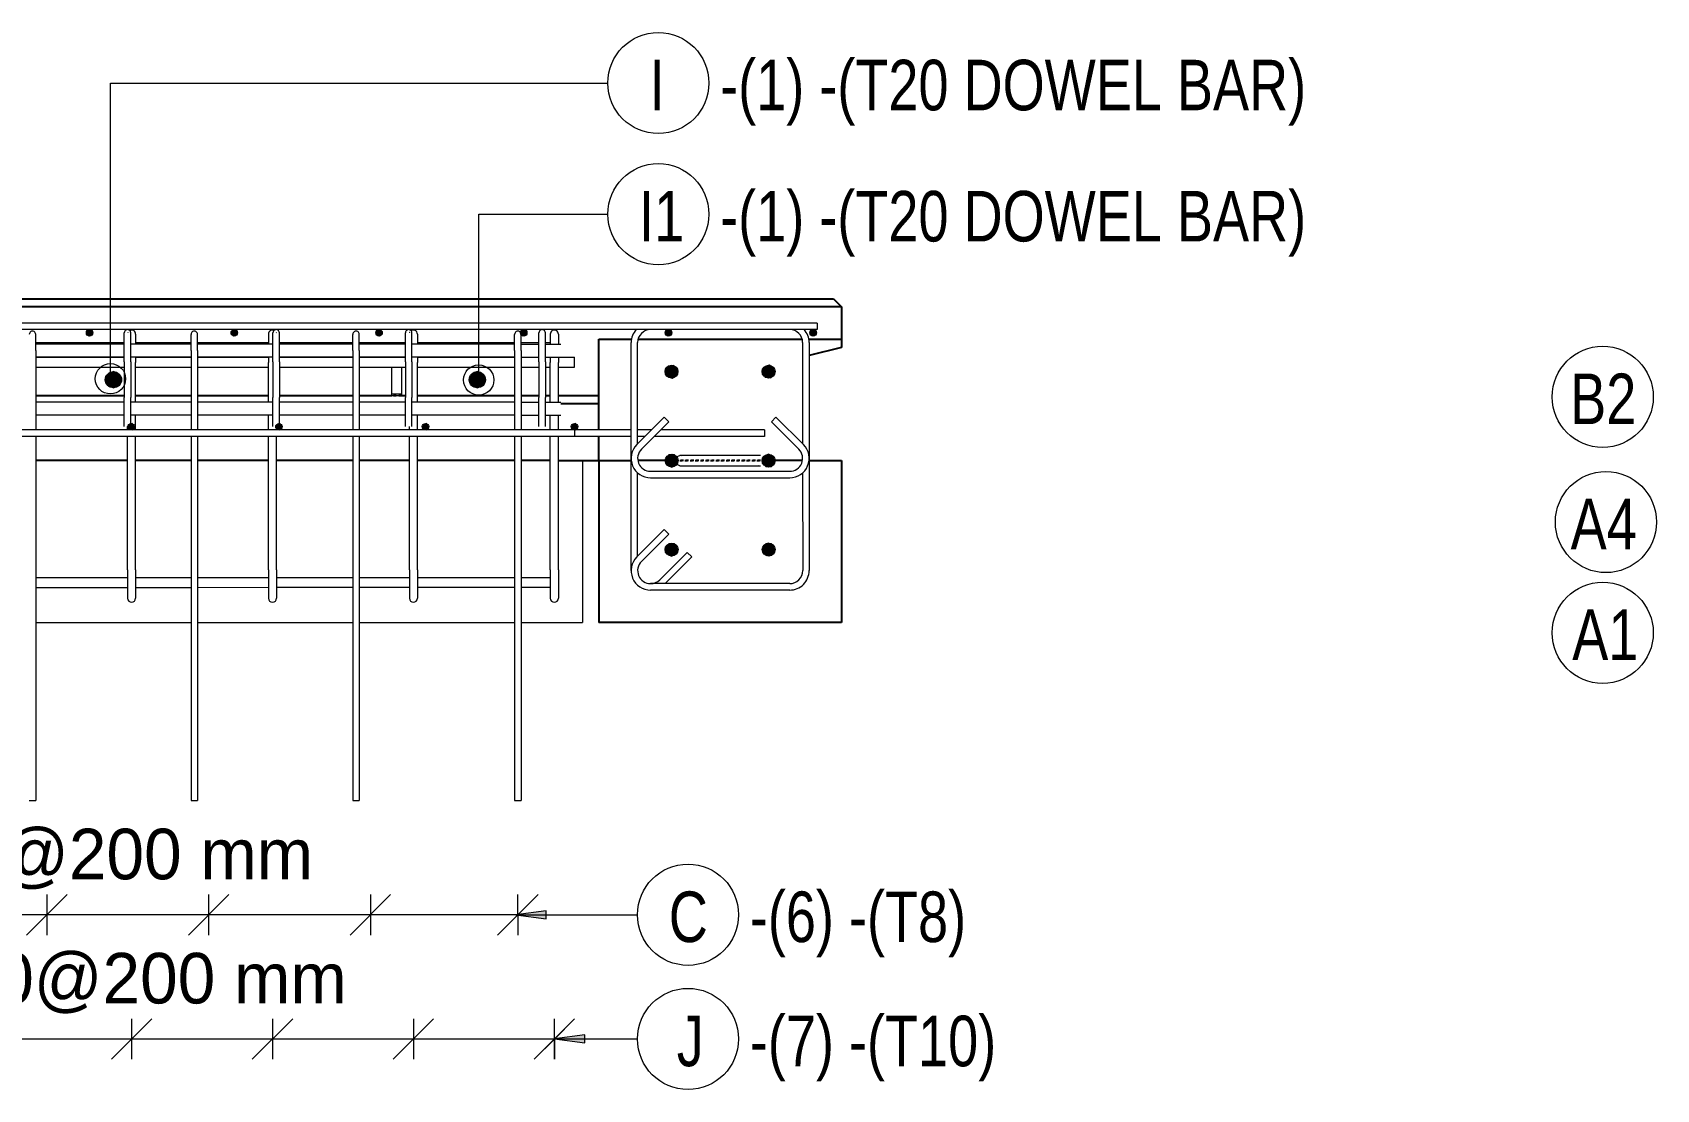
# Model space of a CAD drawing. Header units: millimetres. Extents: x -12508 to 11584, y -2169 to 13538.
# Drawn here: x 2932 to 4940, y 12136 to 13443 of the extents above; entities that cross this region are included whole.
import ezdxf

# ---------------------------------------------------------------- set-up
doc = ezdxf.new("R2010")
doc.units = ezdxf.units.MM
doc.linetypes.add('Dash', pattern=[6.36, 3.18, -3.18])
for name, color, linetype, lineweight in [('A-ANNO-DIMS', 211, 'Continuous', 9), ('A-ANNO-DIMS-25', 211, 'Continuous', 9), ('A-DETL-MBND', 5, 'Continuous', 18), ('A-GENM', 13, 'Continuous', 18), ('A-WALL', 113, 'Continuous', 25), ('A-WALL-HDLN', 110, 'Dash', 25), ('S-BEAM', 12, 'Continuous', 18), ('S-COLS', 52, 'Continuous', 18), ('S-COLS-HDLN', 52, 'Dash', 18), ('S-RBAR', 171, 'Continuous', 18), ('S-RBAR-IDEN', 171, 'Continuous', 9)]:
    doc.layers.add(name, color=color, linetype=linetype, lineweight=lineweight)
doc.styles.add('Nirmala UI Semilight_2', font='NirmalaS.ttf', dxfattribs={"width": 0.8, "height": 62.5})
doc.styles.add('Nirmala UI Semilight_3', font='NirmalaS.ttf', dxfattribs={"height": 62.5})
doc.dimstyles.new('Arrow_Filled_-_2_5_NI_UI_3', dxfattribs={"dimscale": 304.8, "dimtxt": 65.460247, "dimasz": 0.164042, "dimexe": 0.082021, "dimexo": 0.0625, "dimgap": 0.082021, "dimtad": 1, "dimdec": 4, "dimzin": 0, "dimdsep": 46, "dimtxsty": 'Nirmala UI Semilight_3', "dimblk1": 'OBLIQUE', "dimblk2": 'OBLIQUE', "dimsah": 1, "dimcen": 0.09, "dimazin": 0, "dimtfac": 1, "dimtdec": 4, "dimtix": 1, "dimtmove": 0, "dimatfit": 3, "dimfxl": 0.082021, "dimfxlon": 1, "dimtvp": 1, "dimtolj": 1, "dimtzin": 0, "dimarcsym": 2})

# ---------------------------------------------------------------- blocks, each defined once
blk = doc.blocks.new('RR spread anchor face based - RR-SA-4_0-180-V7-Elevation Top 1')
at = {"layer": 'A-GENM'}
for p, q in [((-8941.6, 12996.2), (-8941.6, 13029.4)), ((-8929.6, 13029.4), (-8929.6, 12996.2)), ((-8941.6, 12993.7), (-8941.6, 12996.2)), ((-8941.6, 12996.2), (-8929.6, 12996.2)), ((-8929.6, 12993.7), (-8941.6, 12993.7)), ((-8929.6, 12996.2), (-8929.6, 12993.7))]:
    blk.add_line(p, q, dxfattribs=at)
blk = doc.blocks.new('12_7Ø_ Lifting Insert_COLUMN - 12_9Ø Lifting insert-1653057-Elevation Top 1')
at = {"layer": 'A-GENM'}
for p, q in [((-8588.5, 12908.1), (-8588.5, 12908)), ((-8582.8, 12919.4), (-8582.8, 12919.4)), ((-8488.5, 12908.1), (-8488.5, 12908)), ((-8482.8, 12919.4), (-8482.8, 12919.4))]:
    blk.add_line(p, q, dxfattribs=at)
at = {"layer": 'A-GENM', "flags": 128}
for points in [[(-8585.6, 12907.4), (-8590.1, 12909.2), (-8592, 12913.8), (-8590.1, 12918.3), (-8585.6, 12920.1)], [(-8485.6, 12920.1), (-8487.6, 12920.1), (-8493.3, 12920.1), (-8502.4, 12920.1), (-8514.1, 12920.1), (-8527.4, 12920.1), (-8541.4, 12920.1), (-8555, 12920.1), (-8567, 12920.1), (-8576.6, 12920.1), (-8582.9, 12920.1), (-8585.6, 12920.1), (-8585.6, 12920.1)], [(-8585.6, 12907.4), (-8583.6, 12907.4), (-8577.9, 12907.4), (-8568.8, 12907.4), (-8557.2, 12907.4), (-8543.8, 12907.4), (-8529.8, 12907.4), (-8516.2, 12907.4), (-8504.2, 12907.4), (-8494.6, 12907.4), (-8488.3, 12907.4), (-8485.7, 12907.4), (-8485.6, 12907.4)]]:
    blk.add_lwpolyline(points, dxfattribs=at)
blk = doc.blocks.new('M_Rebar Tag_rfa MARK - DOT 1_5-794230-Elevation Top 1')
at = {"layer": 'S-RBAR-IDEN'}
blk.add_circle((-10945.7, 13236.6), 62.5, dxfattribs=at)
blk = doc.blocks.new('DIMBLOCK45-Elevation Top 1')
at = {"layer": 'A-ANNO-DIMS-25'}
for p, q in [((2532.2, 12352.2), (2557.2, 12377.2)), ((2532.2, 12352.2), (2532.2, 12377.2)), ((3532.1, 12352.2), (3557.1, 12377.2)), ((3532.1, 12352.2), (3532.1, 12377.2)), ((2532.2, 12352.2), (2507.2, 12327.2)), ((3532.1, 12352.2), (2532.2, 12352.2)), ((2532.2, 12352.2), (2532.2, 12327.2)), ((3532.1, 12352.2), (3507.1, 12327.2)), ((3532.1, 12352.2), (3532.1, 12327.2))]:
    blk.add_line(p, q, dxfattribs=at)
at = {"layer": 'A-ANNO-DIMS-25', "color": 0, "insert": (2771.5, 12458.7), "char_height": 62.5, "width": 625.562, "attachment_point": 1, "rotation": 0.0007, "line_spacing_factor": 1.142579, "style": 'Nirmala UI Semilight_3'}
blk.add_mtext('T8 @200 mm', dxfattribs=at)
blk = doc.blocks.new('_Oblique')
at = {"color": 0, "linetype": 'ByBlock', "lineweight": -2}
blk.add_line((-0.5, -0.5), (0.5, 0.5), dxfattribs=at)
blk = doc.blocks.new('M_Rebar Tag_rfa MARK - ARROW-794226-Elevation Top 1')
at = {"layer": 'S-RBAR-IDEN'}
blk.add_circle((-10945.7, 12846.2), 62.5, dxfattribs=at)
blk = doc.blocks.new('DIMBLOCK46-Elevation Top 1')
at = {"layer": 'A-ANNO-DIMS-25'}
for p, q in [((2532.2, 12198.6), (2557.2, 12223.6)), ((2532.2, 12198.6), (2532.2, 12223.6)), ((3577.2, 12198.7), (3602.2, 12223.7)), ((3577.2, 12198.7), (3577.2, 12223.7)), ((2532.2, 12198.6), (2507.2, 12173.6)), ((3577.2, 12198.7), (2532.2, 12198.6)), ((2532.2, 12198.6), (2532.2, 12173.6)), ((3577.2, 12198.7), (3552.2, 12173.7)), ((3577.2, 12198.7), (3577.2, 12173.7))]:
    blk.add_line(p, q, dxfattribs=at)
at = {"layer": 'A-ANNO-DIMS-25', "color": 0, "insert": (2789.8, 12305.2), "char_height": 62.5, "width": 635.559, "attachment_point": 1, "rotation": 0.0007, "line_spacing_factor": 1.142579, "style": 'Nirmala UI Semilight_3'}
blk.add_mtext('T10@200 mm', dxfattribs=at)
blk = doc.blocks.new('M_Rebar Tag_rfa Dimension - ARROW-793927-Elevation Top 2')
at = {"layer": 'S-RBAR-IDEN'}
blk.add_circle((-8240, 12780), 62.5, dxfattribs=at)
blk = doc.blocks.new('M_Rebar Tag_rfa Dimension - DOT 1 MM-793933-Elevation Top 2')
at = {"layer": 'S-RBAR-IDEN'}
blk.add_circle((-8504.6, 13350.4), 62.5, dxfattribs=at)

msp = doc.modelspace()

# ---------------------------------------------------------------- hatches: boundary and pattern name
at = {"layer": 'S-RBAR'}
h = msp.add_hatch(color=256, dxfattribs=at)
edge = h.paths.add_edge_path()
edge.add_arc((3002.74113, 13071.69604), 4, 0, 360)
for points in [[(3001.50511, 13067.8918), (3005.97722, 13069.34494), (3005.97717, 13074.04722), (3001.50502, 13075.50025), (2998.74113, 13071.69599)], [(3180.37539, 13067.89387), (3184.8475, 13069.34701), (3184.84745, 13074.04929), (3180.3753, 13075.50232), (3177.61141, 13071.69806)], [(3359.24567, 13067.89594), (3363.71779, 13069.34908), (3363.71773, 13074.05136), (3359.24558, 13075.50439), (3356.48169, 13071.70013)], [(3538.11595, 13067.89801), (3542.58807, 13069.35115), (3542.58801, 13074.05343), (3538.11586, 13075.50646), (3535.35197, 13071.7022)], [(3716.98623, 13067.90008), (3721.45835, 13069.35322), (3721.45829, 13074.0555), (3716.98614, 13075.50853), (3714.22225, 13071.70427)], [(3895.85651, 13067.90215), (3900.32863, 13069.35529), (3900.32857, 13074.05757), (3895.85642, 13075.5106), (3893.09253, 13071.70634)], [(3722.92048, 13015.75468), (3728.79852, 13019.44819), (3729.57571, 13026.34668), (3724.66682, 13031.25546), (3717.76834, 13030.47811), (3714.07497, 13024.59999), (3716.36789, 13018.04744)], [(3844.667, 13016.15472), (3849.57577, 13021.06361), (3848.79842, 13027.96209), (3842.9203, 13031.65546), (3836.36776, 13029.36254), (3834.07499, 13022.80995), (3837.7685, 13016.93191)], [(3032.16948, 13003.69812), (3039.24051, 13006.62713), (3042.16936, 13013.69823), (3039.24035, 13020.76927), (3032.16925, 13023.69812), (3025.09821, 13020.7691), (3022.16936, 13013.698), (3025.09838, 13006.62697)], [(3481.95346, 13003.70506), (3489.0245, 13006.63407), (3491.95335, 13013.70518), (3489.02433, 13020.77621), (3481.95323, 13023.70506), (3474.8822, 13020.77605), (3471.95335, 13013.70494), (3474.88236, 13006.63391)], [(3055.36774, 12951.89242), (3058.13163, 12955.69668), (3055.36765, 12959.50088), (3050.89553, 12958.04774), (3050.89559, 12953.34546)], [(3238.03441, 12951.89454), (3240.7983, 12955.6988), (3238.03432, 12959.50299), (3233.5622, 12958.04985), (3233.56226, 12953.34757)], [(3419.13857, 12951.89663), (3421.90246, 12955.70089), (3419.13849, 12959.50509), (3414.66637, 12958.05195), (3414.66642, 12953.34967)], [(3603.36774, 12951.89877), (3606.13163, 12955.70302), (3603.36765, 12959.50722), (3598.89553, 12958.05408), (3598.89559, 12953.3518)], [(3722.22604, 12905.70437), (3728.48066, 12908.71652), (3730.02535, 12915.48462), (3725.69693, 12920.91216), (3718.75479, 12920.91208), (3714.4265, 12915.48444), (3715.97135, 12908.71638)], [(3838.55496, 12906.49796), (3845.4971, 12906.49804), (3849.82539, 12911.92568), (3848.28054, 12918.69374), (3842.02586, 12921.70575), (3835.77124, 12918.6936), (3834.22655, 12911.9255)], [(3722.06747, 12795.70459), (3728.34445, 12798.66987), (3729.93972, 12805.42623), (3725.65202, 12810.88599), (3718.71008, 12810.93784), (3714.34131, 12805.54273), (3715.83549, 12798.7633)], [(3839.0935, 12796.30328), (3846.02321, 12796.71853), (3850.01916, 12802.3953), (3848.07232, 12809.05887), (3841.6487, 12811.69143), (3835.58541, 12808.31062), (3834.44824, 12801.46225)]]:
    msp.add_hatch(color=256, dxfattribs=at).paths.add_polyline_path(points)
h = msp.add_hatch(color=256, dxfattribs=at)
edge = h.paths.add_edge_path()
edge.add_arc((3181.61141, 13071.69811), 4, 0, 360)
h = msp.add_hatch(color=256, dxfattribs=at)
edge = h.paths.add_edge_path()
edge.add_arc((3360.48169, 13071.70018), 4, 0, 360)
h = msp.add_hatch(color=256, dxfattribs=at)
edge = h.paths.add_edge_path()
edge.add_arc((3539.35197, 13071.70225), 4, 0, 360)
h = msp.add_hatch(color=256, dxfattribs=at)
edge = h.paths.add_edge_path()
edge.add_arc((3718.22225, 13071.70432), 4, 0, 360)
h = msp.add_hatch(color=256, dxfattribs=at)
edge = h.paths.add_edge_path()
edge.add_arc((3897.09253, 13071.70639), 4, 0, 360)
h = msp.add_hatch(color=256, dxfattribs=at)
edge = h.paths.add_edge_path()
edge.add_arc((3722.02468, 13023.70436), 8, 0, 360)
h = msp.add_hatch(color=256, dxfattribs=at)
edge = h.paths.add_edge_path()
edge.add_arc((3842.02468, 13023.70575), 8, 0, 360)
h = msp.add_hatch(color=256, dxfattribs=at)
edge = h.paths.add_edge_path()
edge.add_arc((3032.16936, 13013.69812), 10, 0, 360)
h = msp.add_hatch(color=256, dxfattribs=at)
edge = h.paths.add_edge_path()
edge.add_arc((3481.95335, 13013.70506), 10, 0, 360)
h = msp.add_hatch(color=256, dxfattribs=at)
edge = h.paths.add_edge_path()
edge.add_arc((3054.13163, 12955.69664), 4, 0, 360)
h = msp.add_hatch(color=256, dxfattribs=at)
edge = h.paths.add_edge_path()
edge.add_arc((3236.7983, 12955.69875), 4, 0, 360)
h = msp.add_hatch(color=256, dxfattribs=at)
edge = h.paths.add_edge_path()
edge.add_arc((3417.90246, 12955.70085), 4, 0, 360)
h = msp.add_hatch(color=256, dxfattribs=at)
edge = h.paths.add_edge_path()
edge.add_arc((3602.13163, 12955.70298), 4, 0, 360)
h = msp.add_hatch(color=256, dxfattribs=at)
edge = h.paths.add_edge_path()
edge.add_arc((3722.22595, 12913.70437), 8, 0, 360)
h = msp.add_hatch(color=256, dxfattribs=at)
edge = h.paths.add_edge_path()
edge.add_arc((3842.02595, 12913.70575), 8, 0, 360)
h = msp.add_hatch(color=256, dxfattribs=at)
edge = h.paths.add_edge_path()
edge.add_arc((3722.12722, 12803.70437), 8, 0, 360)
h = msp.add_hatch(color=256, dxfattribs=at)
edge = h.paths.add_edge_path()
edge.add_arc((3842.12722, 12803.70575), 8, 0, 360)
at = {"layer": 'S-RBAR-IDEN'}
for points in [[(3529.56404, 12352.28946), (3567.06404, 12347.3525), (3567.06404, 12357.22643)], [(3577.33913, 12198.81908), (3614.83913, 12193.88211), (3614.83913, 12203.75605)]]:
    msp.add_hatch(color=256, dxfattribs=at).paths.add_polyline_path(points)

# ---------------------------------------------------------------- linework, layer by layer
at = {"layer": 'A-DETL-MBND'}
for p, q in [((2924.86986, 12327.20472), (2974.86986, 12377.20472)), ((2949.86986, 12377.20472), (2949.86986, 12327.20472)), ((3124.8616, 12327.20703), (3174.8616, 12377.20703)), ((3149.8616, 12377.20703), (3149.8616, 12327.20703)), ((3324.85333, 12327.20935), (3374.85333, 12377.20935)), ((3349.85333, 12377.20935), (3349.85333, 12327.20935)), ((3029.66399, 12173.65602), (3079.66399, 12223.65602)), ((3054.66399, 12223.65602), (3054.66399, 12173.65602)), ((3203.82969, 12173.65803), (3253.82969, 12223.65803)), ((3228.82969, 12223.65803), (3228.82969, 12173.65803)), ((3377.9954, 12173.66005), (3427.9954, 12223.66005)), ((3402.9954, 12223.66005), (3402.9954, 12173.66005)), ((3552.1611, 12173.66206), (3602.1611, 12223.66206)), ((3577.1611, 12223.66206), (3577.1611, 12173.66206))]:
    msp.add_line(p, q, dxfattribs=at)
at = {"layer": 'A-WALL'}
for p, q in [((2442.1484, 13113.68955), (3922.14323, 13113.70668)), ((3922.14323, 13113.70668), (3932.15136, 13103.69879)), ((3932.14593, 13103.68794), (2432.14593, 13103.67059)), ((3932.14593, 13103.70421), (3932.14651, 13053.7068)), ((3632.10507, 13063.70332), (3672.66448, 13063.70379)), ((3632.10637, 12951.69954), (3632.10507, 13063.70332)), ((3680.66448, 13063.70389), (3883.61033, 13063.70623)), ((3891.61033, 13063.70633), (3932.1464, 13063.7068)), ((3932.14651, 13053.7068), (3892.14663, 13043.70633)), ((3045.6269, 12993.81621), (2936.13103, 12993.81494)), ((3128.12277, 12993.81716), (3059.65605, 12993.81637)), ((3223.81977, 12993.81827), (3136.12277, 12993.81726)), ((3328.1145, 12993.81948), (3237.37001, 12993.81843)), ((3376.14666, 12993.82003), (3336.1145, 12993.81957)), ((3393.11313, 12993.82023), (3388.14666, 12993.82017)), ((3528.10624, 12993.82179), (3407.98746, 12993.8204)), ((3558.10624, 12993.82214), (3536.10624, 12993.82188)), ((3572.15118, 12993.8223), (3566.10624, 12993.82223)), ((3632.10588, 12993.823), (3582.15316, 12993.82242)), ((3632.10599, 12983.94018), (3585.12616, 12983.93964)), ((3632.1068, 12913.70332), (3632.10646, 12943.69954)), ((3049.6554, 12913.69658), (2936.13237, 12913.69527)), ((3128.12411, 12913.69749), (3059.65739, 12913.6967)), ((3223.82111, 12913.6986), (3136.12411, 12913.69758)), ((3328.11584, 12913.69981), (3233.82309, 12913.69872)), ((3397.98681, 12913.70061), (3336.11584, 12913.6999)), ((3528.10758, 12913.70212), (3407.9888, 12913.70073)), ((3572.15252, 12913.70263), (3536.10758, 12913.70221)), ((3582.15451, 12913.70275), (3672.13266, 12913.70379)), ((3632.13212, 12913.70332), (3632.13443, 12713.70332)), ((3725.79749, 12913.70441), (3680.5004, 12913.70388)), ((3883.76475, 12913.70624), (3838.49749, 12913.70571)), ((3892.14813, 12913.70633), (3932.14783, 12913.7068)), ((3932.14783, 12913.7068), (3932.15014, 12713.7068)), ((3932.15014, 12713.7068), (3632.13443, 12713.70332))]:
    msp.add_line(p, q, dxfattribs=at)
at = {"layer": 'A-WALL-HDLN'}
for p, q in [((3388.09705, 12993.82017), (3376.19627, 12993.82003)), ((3838.44788, 12913.70571), (3725.8471, 12913.70441)), ((3725.8471, 12913.70441), (3838.44788, 12913.70571))]:
    msp.add_line(p, q, dxfattribs=at)
at = {"layer": 'S-BEAM'}
for p, q in [((3612.14813, 12913.70309), (3612.15045, 12713.70309)), ((2936.13061, 12713.69527), (3128.12235, 12713.69749)), ((3136.12235, 12713.69758), (3328.11408, 12713.69981)), ((3336.11408, 12713.6999), (3528.10582, 12713.70212)), ((3536.10582, 12713.70221), (3612.15045, 12713.70309))]:
    msp.add_line(p, q, dxfattribs=at)
at = {"layer": 'S-COLS'}
for p, q in [((3672.13266, 12913.70379), (3632.14783, 12913.70332)), ((3632.14783, 12913.70332), (3632.15014, 12713.70332)), ((3725.79749, 12913.70441), (3680.5004, 12913.70388)), ((3883.76475, 12913.70624), (3838.49749, 12913.70571)), ((3932.14783, 12913.7068), (3892.14813, 12913.70633)), ((3932.15014, 12713.7068), (3932.14783, 12913.7068)), ((3632.15014, 12713.70332), (3932.15014, 12713.7068))]:
    msp.add_line(p, q, dxfattribs=at)
at = {"layer": 'S-COLS-HDLN'}
msp.add_line((3838.44788, 12913.70571), (3725.8471, 12913.70441), dxfattribs=at)
at = {"layer": 'S-RBAR'}
for p, q in [((3902.13015, 13083.70645), (2462.13015, 13083.68979)), ((3902.13024, 13075.70645), (2462.13024, 13075.68979)), ((2936.13003, 13049.69538), (2936.1298, 13069.69527)), ((3001.50502, 13075.50025), (2998.74113, 13071.69599)), ((2998.74113, 13071.69599), (3001.50511, 13067.8918)), ((3005.97717, 13074.04722), (3001.50502, 13075.50025)), ((3001.50511, 13067.8918), (3005.97722, 13069.34494)), ((3005.97722, 13069.34494), (3005.97717, 13074.04722)), ((3045.62606, 13035.69692), (3045.62564, 13071.69654)), ((3053.62606, 13035.69682), (3053.62564, 13071.69663)), ((3059.64921, 13070.10654), (3059.64935, 13057.80612)), ((3128.12176, 13049.6977), (3128.12153, 13069.69749)), ((3136.12176, 13049.69769), (3136.12153, 13069.69758)), ((3180.3753, 13075.50232), (3177.61141, 13071.69806)), ((3177.61141, 13071.69806), (3180.37539, 13067.89387)), ((3184.84745, 13074.04929), (3180.3753, 13075.50232)), ((3180.37539, 13067.89387), (3184.8475, 13069.34701)), ((3184.8475, 13069.34701), (3184.84745, 13074.04929)), ((3223.81491, 13070.10844), (3223.81505, 13057.80801)), ((3229.36917, 13035.69904), (3229.36875, 13071.69866)), ((3237.36917, 13035.69895), (3237.36875, 13071.69876)), ((3328.1135, 13049.70002), (3328.11327, 13069.69981)), ((3336.1135, 13049.7), (3336.11327, 13069.6999)), ((3359.24558, 13075.50439), (3356.48169, 13071.70013)), ((3356.48169, 13071.70013), (3359.24567, 13067.89594)), ((3363.71773, 13074.05136), (3359.24558, 13075.50439)), ((3359.24567, 13067.89594), (3363.71779, 13069.34908)), ((3363.71779, 13069.34908), (3363.71773, 13074.05136)), ((3393.11228, 13035.70094), (3393.11186, 13071.70056)), ((3401.11228, 13035.70084), (3401.11186, 13071.70065)), ((3407.98062, 13070.11057), (3407.98076, 13057.81015)), ((3528.10523, 13049.70233), (3528.105, 13069.70212)), ((3538.11586, 13075.50646), (3535.35197, 13071.7022)), ((3535.35197, 13071.7022), (3538.11595, 13067.89801)), ((3536.10523, 13049.70232), (3536.105, 13069.70221)), ((3542.58801, 13074.05343), (3538.11586, 13075.50646)), ((3538.11595, 13067.89801), (3542.58807, 13069.35115)), ((3542.58807, 13069.35115), (3542.58801, 13074.05343)), ((3558.10539, 13035.70285), (3558.10498, 13071.70247)), ((3566.10539, 13035.70275), (3566.10498, 13071.70256)), ((3572.14632, 13070.11247), (3572.14646, 13057.81194)), ((3582.14632, 13070.11258), (3582.14646, 13057.81197)), ((3716.98614, 13075.50853), (3714.22225, 13071.70427)), ((3714.22225, 13071.70427), (3716.98623, 13067.90008)), ((3721.45829, 13074.0555), (3716.98614, 13075.50853)), ((3716.98623, 13067.90008), (3721.45835, 13069.35322)), ((3721.45835, 13069.35322), (3721.45829, 13074.0555)), ((3895.85642, 13075.5106), (3893.09253, 13071.70634)), ((3893.09253, 13071.70634), (3895.85651, 13067.90215)), ((3900.32857, 13074.05757), (3895.85642, 13075.5106)), ((3895.85651, 13067.90215), (3900.32863, 13069.35529)), ((3900.32863, 13069.35529), (3900.32857, 13074.05757)), ((3902.13015, 13083.70645), (3902.13024, 13075.70645)), ((2936.12616, 13059.69527), (3045.62209, 13059.69654)), ((3045.62571, 13057.64623), (2936.12978, 13057.64496)), ((2936.13003, 13049.69527), (2936.13116, 12951.69542)), ((3128.12152, 13057.64718), (3053.62571, 13057.64632)), ((3059.64926, 13059.6967), (3128.11789, 13059.69749)), ((3128.12176, 13049.69749), (3128.1229, 12951.69764)), ((3136.11789, 13059.69758), (3223.81497, 13059.6986)), ((3229.36882, 13057.64835), (3136.12152, 13057.64727)), ((3136.12176, 13049.69758), (3136.1229, 12951.69773)), ((3237.3652, 13059.69876), (3328.10963, 13059.69981)), ((3328.11325, 13057.6495), (3237.36882, 13057.64845)), ((3328.1135, 13049.69981), (3328.11463, 12951.69995)), ((3336.10963, 13059.6999), (3393.10832, 13059.70056)), ((3393.11194, 13057.65025), (3336.11325, 13057.64959)), ((3336.1135, 13049.6999), (3336.11463, 12951.70005)), ((3528.10498, 13057.65181), (3401.11194, 13057.65034)), ((3407.98067, 13059.70073), (3528.10136, 13059.70212)), ((3528.10523, 13049.70212), (3528.10637, 12951.70227)), ((3536.10136, 13059.70221), (3558.10143, 13059.70247)), ((3536.10523, 13049.70221), (3536.10637, 12951.70236)), ((3536.13123, 13057.6519), (3558.20063, 13057.65216)), ((3566.10143, 13059.70256), (3572.14638, 13059.70263)), ((3566.25611, 13057.65225), (3585.12378, 13057.65247)), ((3672.13369, 12777.70379), (3672.13043, 13059.70379)), ((3680.13188, 12934.43929), (3680.13043, 13059.70388)), ((3884.13043, 13059.70624), (3884.13188, 12934.4415)), ((3892.13043, 13059.70633), (3892.13369, 12777.70633)), ((2936.1243, 13041.41106), (3045.62018, 13041.41233)), ((2936.12444, 13029.41106), (3045.62031, 13029.41233)), ((3045.62582, 13041.64623), (2936.12995, 13041.64496)), ((3045.62606, 13035.69654), (3045.62657, 12991.69654)), ((3128.12168, 13041.64718), (3053.62582, 13041.64632)), ((3053.62606, 13035.69663), (3053.62657, 12991.69663)), ((3059.64943, 13041.41249), (3128.11604, 13041.41328)), ((3059.64949, 13029.41249), (3128.11617, 13029.41328)), ((3059.64954, 13041.68429), (3059.64961, 13035.1069)), ((3059.65018, 12985.8181), (3059.64961, 13035.10654)), ((3136.11604, 13041.41338), (3223.81305, 13041.41439)), ((3136.11617, 13029.41338), (3223.81318, 13029.41439)), ((3229.36894, 13041.64835), (3136.12168, 13041.64727)), ((3223.81524, 13041.68619), (3223.81532, 13035.10862)), ((3223.81589, 12985.82), (3223.81532, 13035.10844)), ((3229.36917, 13035.69866), (3229.36968, 12991.69866)), ((3237.36329, 13041.41455), (3328.10777, 13041.4156)), ((3237.36342, 13029.41455), (3328.10791, 13029.4156)), ((3328.11342, 13041.6495), (3237.36894, 13041.64845)), ((3237.36917, 13035.69876), (3237.36968, 12991.69876)), ((3336.10777, 13041.41569), (3393.1064, 13041.41635)), ((3336.10791, 13029.41569), (3393.10653, 13029.41635)), ((3393.11205, 13041.65025), (3336.11342, 13041.64959)), ((3393.11228, 13035.70056), (3393.11279, 12991.70056)), ((3528.10515, 13041.65181), (3401.11205, 13041.65034)), ((3401.11228, 13035.70065), (3401.11279, 12991.70065)), ((3407.98084, 13041.41652), (3528.09951, 13041.41791)), ((3407.9809, 13029.41652), (3528.09964, 13029.41791)), ((3407.98095, 13041.68832), (3407.98102, 13035.11093)), ((3407.98159, 12985.82213), (3407.98102, 13035.11057)), ((3536.09951, 13041.41801), (3558.09951, 13041.41826)), ((3536.09964, 13029.41801), (3558.09964, 13029.41826)), ((3536.13139, 13041.6519), (3558.20074, 13041.65216)), ((3558.10539, 13035.70247), (3558.1059, 12991.70247)), ((3566.09951, 13041.41835), (3572.14446, 13041.41842)), ((3566.09964, 13029.41835), (3572.14459, 13029.41842)), ((3566.10539, 13035.70256), (3566.1059, 12991.70256)), ((3566.25622, 13041.65225), (3585.12396, 13041.65247)), ((3572.14665, 13041.69011), (3572.14673, 13035.11265)), ((3572.1473, 12985.82393), (3572.14673, 13035.11247)), ((3582.14655, 13041.41854), (3602.27904, 13041.41877)), ((3582.1466, 13029.41854), (3602.27918, 13029.41877)), ((3582.14665, 13041.69013), (3582.14673, 13035.11295)), ((3582.1473, 12985.82395), (3582.14673, 13035.11258)), ((3602.27918, 13029.41877), (3602.27904, 13041.41877)), ((3717.76834, 13030.47811), (3714.07497, 13024.59999)), ((3724.66682, 13031.25546), (3717.76834, 13030.47811)), ((3729.57571, 13026.34668), (3724.66682, 13031.25546)), ((3836.36776, 13029.36254), (3834.07499, 13022.80995)), ((3842.9203, 13031.65546), (3836.36776, 13029.36254)), ((3848.79842, 13027.96209), (3842.9203, 13031.65546)), ((3025.09821, 13020.7691), (3022.16936, 13013.698)), ((3022.16936, 13013.698), (3025.09838, 13006.62697)), ((3032.16925, 13023.69812), (3025.09821, 13020.7691)), ((3039.24035, 13020.76927), (3032.16925, 13023.69812)), ((3042.16936, 13013.69823), (3039.24035, 13020.76927)), ((3039.24051, 13006.62713), (3042.16936, 13013.69823)), ((3474.8822, 13020.77605), (3471.95335, 13013.70494)), ((3471.95335, 13013.70494), (3474.88236, 13006.63391)), ((3481.95323, 13023.70506), (3474.8822, 13020.77605)), ((3489.02433, 13020.77621), (3481.95323, 13023.70506)), ((3491.95335, 13013.70518), (3489.02433, 13020.77621)), ((3489.0245, 13006.63407), (3491.95335, 13013.70518)), ((3714.07497, 13024.59999), (3716.36789, 13018.04744)), ((3716.36789, 13018.04744), (3722.92048, 13015.75468)), ((3722.92048, 13015.75468), (3728.79852, 13019.44819)), ((3728.79852, 13019.44819), (3729.57571, 13026.34668)), ((3834.07499, 13022.80995), (3837.7685, 13016.93191)), ((3837.7685, 13016.93191), (3844.667, 13016.15472)), ((3844.667, 13016.15472), (3849.57577, 13021.06361)), ((3849.57577, 13021.06361), (3848.79842, 13027.96209)), ((3025.09838, 13006.62697), (3032.16948, 13003.69812)), ((3032.16948, 13003.69812), (3039.24051, 13006.62713)), ((3045.62698, 12955.69654), (3045.62657, 12991.69673)), ((3053.62698, 12955.69663), (3053.62657, 12991.69682)), ((3229.37009, 12955.69866), (3229.36968, 12991.69885)), ((3237.37009, 12955.69876), (3237.36968, 12991.69895)), ((3393.11321, 12955.70056), (3393.11279, 12991.70075)), ((3401.11321, 12955.70065), (3401.11279, 12991.70084)), ((3474.88236, 13006.63391), (3481.95346, 13003.70506)), ((3481.95346, 13003.70506), (3489.0245, 13006.63407)), ((3558.10632, 12955.70247), (3558.1059, 12991.70266)), ((3566.10632, 12955.70256), (3566.1059, 12991.70275)), ((3045.62647, 12985.81621), (2936.13059, 12985.81494)), ((3045.62673, 12969.81621), (2936.13078, 12969.81494)), ((3128.12233, 12985.81716), (3053.62647, 12985.8163)), ((3128.12251, 12969.81716), (3053.62673, 12969.8163)), ((3059.65058, 12951.69867), (3059.65037, 12969.8181)), ((3229.36958, 12985.81834), (3136.12233, 12985.81726)), ((3229.36984, 12969.81834), (3136.12251, 12969.81726)), ((3223.81628, 12951.70057), (3223.81607, 12969.82)), ((3328.11406, 12985.81948), (3237.36958, 12985.81843)), ((3328.11425, 12969.81948), (3237.36984, 12969.81843)), ((3393.11269, 12985.82023), (3336.11406, 12985.81957)), ((3393.11295, 12969.82023), (3336.11425, 12969.81957)), ((3528.1058, 12985.82179), (3401.11269, 12985.82032)), ((3528.10598, 12969.82179), (3401.11295, 12969.82032)), ((3407.98199, 12951.7027), (3407.98178, 12969.82213)), ((3536.13204, 12985.82188), (3558.20139, 12985.82214)), ((3536.13223, 12969.82188), (3558.20164, 12969.82214)), ((3566.25687, 12985.82223), (3585.12461, 12985.82245)), ((3566.25712, 12969.82223), (3585.1248, 12969.82245)), ((3572.14769, 12951.7046), (3572.14748, 12969.82393)), ((3582.14769, 12951.70471), (3582.14748, 12969.82395)), ((3602.13168, 12951.70298), (2502.13168, 12951.69025)), ((3049.65058, 12951.69855), (3049.65053, 12955.69821)), ((3055.36765, 12959.50088), (3050.89553, 12958.04774)), ((3050.89553, 12958.04774), (3050.89559, 12953.34546)), ((3050.89559, 12953.34546), (3055.36774, 12951.89242)), ((3058.13163, 12955.69668), (3055.36765, 12959.50088)), ((3055.36774, 12951.89242), (3058.13163, 12955.69668)), ((3238.03432, 12959.50299), (3233.5622, 12958.04985)), ((3233.5622, 12958.04985), (3233.56226, 12953.34757)), ((3233.56226, 12953.34757), (3238.03441, 12951.89454)), ((3233.81628, 12951.70068), (3233.81624, 12955.70034)), ((3240.7983, 12955.6988), (3238.03432, 12959.50299)), ((3238.03441, 12951.89454), (3240.7983, 12955.6988)), ((3397.98199, 12951.70258), (3397.98194, 12955.70224)), ((3419.13849, 12959.50509), (3414.66637, 12958.05195)), ((3414.66637, 12958.05195), (3414.66642, 12953.34967)), ((3414.66642, 12953.34967), (3419.13857, 12951.89663)), ((3421.90246, 12955.70089), (3419.13849, 12959.50509)), ((3419.13857, 12951.89663), (3421.90246, 12955.70089)), ((3603.36765, 12959.50722), (3598.89553, 12958.05408)), ((3598.89553, 12958.05408), (3598.89559, 12953.3518)), ((3598.89559, 12953.3518), (3603.36774, 12951.89877)), ((3672.13159, 12951.70379), (3602.13074, 12951.70298)), ((3602.13168, 12951.70298), (3602.13177, 12943.70298)), ((3606.13163, 12955.70302), (3603.36765, 12959.50722)), ((3603.36774, 12951.89877), (3606.13163, 12955.70302)), ((3713.10206, 12967.41011), (3679.16132, 12933.46859)), ((3697.39614, 12951.70408), (3680.13159, 12951.70388)), ((3718.75898, 12961.75332), (3684.81824, 12927.8118)), ((3836.91723, 12951.70569), (3708.70985, 12951.70421)), ((3713.10206, 12967.41011), (3718.75898, 12961.75332)), ((3836.91723, 12951.70569), (3836.91732, 12943.70569)), ((3851.16093, 12967.4117), (3845.50414, 12961.75478)), ((3879.44566, 12927.81405), (3845.50414, 12961.75478)), ((3885.10245, 12933.47097), (3851.16093, 12967.4117)), ((3602.13177, 12943.70298), (2502.13177, 12943.69025)), ((2936.13125, 12943.69542), (2936.13646, 12493.69527)), ((3049.65258, 12778.69658), (3049.65067, 12943.69702)), ((3059.65258, 12778.6967), (3059.65067, 12943.69713)), ((3128.12299, 12943.69764), (3128.1282, 12493.69749)), ((3136.12299, 12943.69773), (3136.1282, 12493.69758)), ((3223.81828, 12778.6986), (3223.81637, 12943.69903)), ((3233.81828, 12778.69872), (3233.81637, 12943.69915)), ((3328.11472, 12943.69995), (3328.11993, 12493.69981)), ((3336.11472, 12943.70005), (3336.11993, 12493.6999)), ((3397.98399, 12778.70061), (3397.98208, 12943.70105)), ((3407.98399, 12778.70073), (3407.98208, 12943.70116)), ((3528.10646, 12943.70227), (3528.11166, 12493.70212)), ((3536.10646, 12943.70236), (3536.11166, 12493.70221)), ((3572.14969, 12778.70263), (3572.14778, 12943.70306)), ((3582.14969, 12778.70275), (3582.14778, 12943.70318)), ((3672.13168, 12943.70379), (3602.13083, 12943.70298)), ((3689.39624, 12943.70399), (3680.13168, 12943.70388)), ((3836.91732, 12943.70569), (3700.70995, 12943.70412)), ((3718.75479, 12920.91208), (3714.4265, 12915.48444)), ((3714.4265, 12915.48444), (3715.97135, 12908.71638)), ((3715.97135, 12908.71638), (3722.22604, 12905.70437)), ((3725.69693, 12920.91216), (3718.75479, 12920.91208)), ((3722.22604, 12905.70437), (3728.48066, 12908.71652)), ((3730.02535, 12915.48462), (3725.69693, 12920.91216)), ((3728.48066, 12908.71652), (3730.02535, 12915.48462)), ((3835.77124, 12918.6936), (3834.22655, 12911.9255)), ((3834.22655, 12911.9255), (3838.55496, 12906.49796)), ((3842.02586, 12921.70575), (3835.77124, 12918.6936)), ((3848.28054, 12918.69374), (3842.02586, 12921.70575)), ((3845.4971, 12906.49804), (3849.82539, 12911.92568)), ((3849.82539, 12911.92568), (3848.28054, 12918.69374)), ((3680.13348, 12795.64513), (3680.13229, 12898.78271)), ((3696.13227, 12900.49822), (3868.13227, 12900.50021)), ((3696.13236, 12892.49822), (3868.13236, 12892.50021)), ((3838.55496, 12906.49796), (3845.4971, 12906.49804)), ((3884.13229, 12898.78514), (3884.13369, 12777.70624)), ((3679.16293, 12794.67443), (3713.10366, 12828.61595)), ((3718.76058, 12822.95916), (3713.10366, 12828.61595)), ((3684.81985, 12789.01764), (3718.76058, 12822.95916)), ((3718.71008, 12810.93784), (3714.34131, 12805.54273)), ((3725.65202, 12810.88599), (3718.71008, 12810.93784)), ((3729.93972, 12805.42623), (3725.65202, 12810.88599)), ((3835.58541, 12808.31062), (3834.44824, 12801.46225)), ((3841.6487, 12811.69143), (3835.58541, 12808.31062)), ((3848.07232, 12809.05887), (3841.6487, 12811.69143)), ((3850.01916, 12802.3953), (3848.07232, 12809.05887)), ((3741.38826, 12800.33201), (3707.44753, 12766.39049)), ((3747.04518, 12794.67522), (3714.07504, 12761.70431)), ((3714.34131, 12805.54273), (3715.83549, 12798.7633)), ((3715.83549, 12798.7633), (3722.06747, 12795.70459)), ((3722.06747, 12795.70459), (3728.34445, 12798.66987)), ((3728.34445, 12798.66987), (3729.93972, 12805.42623)), ((3741.38826, 12800.33201), (3747.04518, 12794.67522)), ((3834.44824, 12801.46225), (3839.0935, 12796.30328)), ((3839.0935, 12796.30328), (3846.02321, 12796.71853)), ((3846.02321, 12796.71853), (3850.01916, 12802.3953)), ((2936.12949, 12769.08734), (3049.65253, 12769.08866)), ((3049.65258, 12778.69677), (3049.65298, 12743.69658)), ((3059.65253, 12769.08877), (3128.12122, 12769.08957)), ((3059.65258, 12778.69688), (3059.65298, 12743.6967)), ((3136.12122, 12769.08966), (3223.81824, 12769.09067)), ((3223.81828, 12778.69878), (3223.81869, 12743.6986)), ((3233.81824, 12769.09079), (3328.11296, 12769.09188)), ((3233.81828, 12778.6989), (3233.81869, 12743.69872)), ((3336.11296, 12769.09197), (3397.98394, 12769.09269)), ((3397.98399, 12778.7008), (3397.98439, 12743.70061)), ((3407.98394, 12769.0928), (3528.10469, 12769.09419)), ((3407.98399, 12778.70091), (3407.98439, 12743.70073)), ((3536.10469, 12769.09429), (3572.14965, 12769.0947)), ((3572.14969, 12778.70281), (3572.1501, 12743.70263)), ((3582.14969, 12778.70293), (3582.1501, 12743.70275)), ((2936.12963, 12757.08734), (3049.65274, 12757.08866)), ((3059.65274, 12757.08877), (3128.12136, 12757.08957)), ((3136.12136, 12757.08966), (3223.81845, 12757.09067)), ((3233.81845, 12757.09079), (3328.1131, 12757.09188)), ((3336.1131, 12757.09197), (3397.98415, 12757.09269)), ((3407.98415, 12757.0928), (3528.10483, 12757.09419)), ((3536.10483, 12757.09429), (3572.14986, 12757.0947)), ((3868.13387, 12761.70606), (3696.13387, 12761.70406)), ((3868.13397, 12753.70606), (3696.13397, 12753.70406)), ((2928.13646, 12493.69518), (2936.13646, 12493.69527)), ((3128.1282, 12493.69749), (3136.1282, 12493.69758)), ((3328.11993, 12493.69981), (3336.11993, 12493.6999)), ((3528.11166, 12493.70212), (3536.11166, 12493.70221))]:
    msp.add_line(p, q, dxfattribs=at)
for centre, radius in [((3002.74113, 13071.69604), 4), ((3181.61141, 13071.69811), 4), ((3360.48169, 13071.70018), 4), ((3539.35197, 13071.70225), 4), ((3718.22225, 13071.70432), 4), ((3897.09253, 13071.70639), 4), ((3722.02468, 13023.70436), 8), ((3842.02468, 13023.70575), 8), ((3032.16936, 13013.69812), 10), ((3481.95335, 13013.70506), 10), ((3054.13163, 12955.69664), 4), ((3236.7983, 12955.69875), 4), ((3417.90246, 12955.70085), 4), ((3602.13163, 12955.70298), 4), ((3722.22595, 12913.70437), 8), ((3842.02595, 12913.70575), 8), ((3722.12722, 12803.70437), 8), ((3842.12722, 12803.70575), 8)]:
    msp.add_circle(centre, radius, dxfattribs=at)
for centre, radius, start, end in [((2932.1298, 13069.69522), 4, 0.00066301, 180.00066301), ((3049.62564, 13071.69658), 4, 0.00066301, 180.00066301), ((3054.64921, 13070.10648), 5, 155.58207239, 161.29538376), ((3054.64921, 13070.10648), 5, 0.00066301, 118.25212478), ((3132.12153, 13069.69754), 4, 0.00066301, 180.00066301), ((3228.81491, 13070.10849), 5, 65.94378814, 180.00066301), ((3233.36875, 13071.69871), 4, 0.00066301, 180.00066301), ((3228.81491, 13070.10849), 5, 18.70594226, 25.36396549), ((3332.11327, 13069.69985), 4, 0.00066301, 180.00066301), ((3397.11186, 13071.7006), 4, 0.00066301, 180.00066301), ((3402.98062, 13070.11051), 5, 156.8945734, 161.29538376), ((3402.98062, 13070.11051), 5, 0.00066301, 125.29855601), ((3532.105, 13069.70217), 4, 0.00066301, 180.00066301), ((3562.10498, 13071.70251), 4, 0.00066301, 180.00066301), ((3577.14632, 13070.11252), 5, 0.00066301, 180.00066301), ((3696.13043, 13059.70406), 24, 137.92774625, 180.00066301), ((3696.13043, 13059.70406), 16, 90.00066301, 180.00066301), ((3868.13043, 13059.70606), 16, 0.00066301, 90.00066301), ((3868.13043, 13059.70606), 24, 0.00066301, 42.07357977), ((3696.13208, 12916.49822), 24, 135.00066301, 270.00066301), ((3696.13208, 12916.49822), 16, 135.00066301, 270.00066301), ((3868.13208, 12916.50021), 16, 270.00066301, 45.00066301), ((3868.13208, 12916.50021), 24, 270.00066301, 45.00066301), ((3696.13369, 12777.70406), 24, 135.00066301, 270.00066301), ((3696.13369, 12777.70406), 16, 135.00066301, 270.00066301), ((3868.13369, 12777.70606), 16, 270.00066301, 0.00066301), ((3868.13369, 12777.70606), 24, 270.00066301, 0.00066301), ((3696.13369, 12777.70406), 16, 270.00066301, 315.00066301), ((3054.65298, 12743.69664), 5, 180.00066301, 0.00066301), ((3228.81869, 12743.69866), 5, 180.00066301, 0.00066301), ((3402.98439, 12743.70067), 5, 180.00066301, 0.00066301), ((3577.1501, 12743.70269), 5, 180.00066301, 0.00066301)]:
    msp.add_arc(centre, radius, start, end, dxfattribs=at)
at = {"layer": 'S-RBAR-IDEN'}
for p, q in [((3028.47855, 13380.42821), (3643.23932, 13380.42821)), ((3028.47855, 13014.87957), (3028.47855, 13380.42821)), ((3483.68209, 13218.29335), (3643.23932, 13218.29335)), ((3483.68209, 13013.39776), (3483.68209, 13218.29335)), ((3567.06404, 12357.22643), (3529.56404, 12352.28946)), ((3529.56404, 12352.28946), (3567.06404, 12347.3525)), ((3529.56404, 12352.28946), (3679.93356, 12352.28946)), ((3567.06404, 12347.3525), (3567.06404, 12357.22643)), ((3614.83913, 12203.75605), (3577.33913, 12198.81908)), ((3577.33913, 12198.81908), (3614.83913, 12193.88211)), ((3577.33913, 12198.81908), (3679.92703, 12198.81908)), ((3614.83913, 12193.88211), (3614.83913, 12203.75605))]:
    msp.add_line(p, q, dxfattribs=at)
for centre in [(3028.47855, 13014.87957), (3483.68209, 13013.39776)]:
    msp.add_circle(centre, 18.75, dxfattribs=at)

# ---------------------------------------------------------------- block references
at = {"layer": 'A-GENM'}
for name in ['RR spread anchor face based - RR-SA-4_0-180-V7-Elevation Top 1', '12_7Ø_ Lifting Insert_COLUMN - 12_9Ø Lifting insert-1653057-Elevation Top 1']:
    msp.add_blockref(name, (12317.72807, 0), dxfattribs=at)
at = {"layer": 'S-RBAR-IDEN'}
for name, p in [('M_Rebar Tag_rfa MARK - DOT 1_5-794230-Elevation Top 1', (14651.40902, 143.87466)), ('M_Rebar Tag_rfa MARK - DOT 1_5-794230-Elevation Top 1', (14651.40902, -18.2602)), ('M_Rebar Tag_rfa Dimension - ARROW-793927-Elevation Top 2', (13113.05767, 212.5422)), ('M_Rebar Tag_rfa Dimension - DOT 1 MM-793933-Elevation Top 2', (13381.65363, -512.62205)), ('M_Rebar Tag_rfa Dimension - ARROW-793927-Elevation Top 2', (13113.05725, -79.11001)), ('M_Rebar Tag_rfa MARK - ARROW-794226-Elevation Top 1', (14688.10608, -493.88269)), ('M_Rebar Tag_rfa MARK - ARROW-794226-Elevation Top 1', (14688.10608, -647.35636))]:
    msp.add_blockref(name, p, dxfattribs=at)

# ---------------------------------------------------------------- texts
at = {"layer": 'S-RBAR-IDEN', "char_height": 62.5, "attachment_point": 1, "style": 'Nirmala UI Semilight_2'}
for s, insert, width in [('-(1) -(T20 DOWEL BAR)', (3782.12142, 13409.2294), 835.358375), ('I', (3695.15859, 13409.2294), 20.843875), ('-(1) -(T20 DOWEL BAR)', (3782.12142, 13247.09453), 835.358375), ('I1', (3681.95859, 13247.09453), 52.911375), ('B2', (4832.78838, 13021.34786), 92.99575), ('A4', (4833.38466, 12866.54456), 101.012625), ('A1', (4835.38469, 12729.69729), 86.58225), ('C', (3718.65283, 12381.09065), 52.911375), ('-(6) -(T8)', (3818.81565, 12381.09065), 320.675), ('J', (3728.5463, 12227.62027), 28.86075), ('-(7) -(T10)', (3818.80912, 12227.62027), 351.139125)]:
    msp.add_mtext(s, dxfattribs=dict(at, insert=insert, width=width))

# ---------------------------------------------------------------- dimensions: what is measured, and where the dimension line sits
at = {"layer": 'A-ANNO-DIMS'}
for base, p1, p2, text, override, picture, middle in [((2532.15571, 12352.16353), (3532.1141, 12377.1751), (2532.15542, 12377.16353), 'T8 @200 mm', {"dimpost": '<>', "dimfxl": 999.958673}, 'DIMBLOCK45-Elevation Top 1', (3032.13434, 12413.03926)), ((2532.16687, 12198.64997), (3577.16081, 12223.66206), (2532.16658, 12223.64997), 'T10@200 mm', {"dimpost": '<>', "dimfxl": 1044.99423}, 'DIMBLOCK46-Elevation Top 1', (3054.66328, 12259.7003))]:
    dim = msp.add_linear_dim(base=base, p1=p1, p2=p2, angle=0.00066301, text=text, dimstyle='Arrow_Filled_-_2_5_NI_UI_3', override=override, dxfattribs=at)
    dim.commit()
    dim.dimension.update_dxf_attribs({"geometry": picture, "text_midpoint": middle})

doc.saveas('drawing.dxf')
